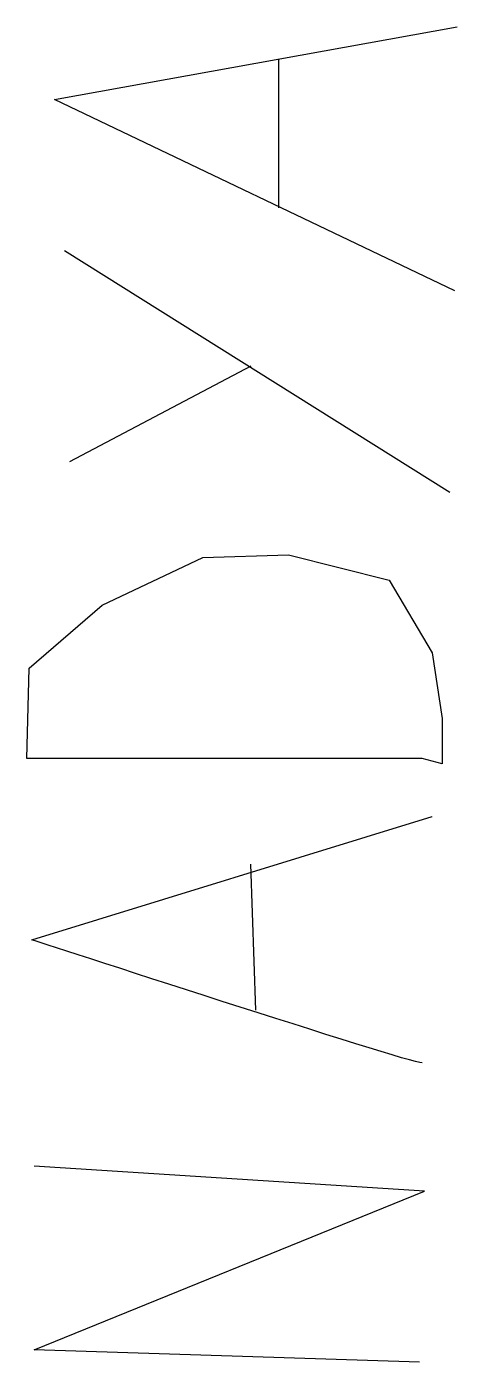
# Model space of a CAD drawing. Extents: x 20 to 117, y 11 to 314.
import ezdxf

# ---------------------------------------------------------------- set-up
doc = ezdxf.new("R2010")
doc.units = 0
doc.layers.add('Layer_1', color=7, linetype='CONTINUOUS')

msp = doc.modelspace()

# ---------------------------------------------------------------- linework, layer by layer
at = {"layer": 'Layer_1', "color": 7}
for points in [[(116.885872, 253.727875), (26.22805, 297.061175), (117.456049, 313.596248), (117.456049, 313.596248)], [(76.973625, 306.183974), (76.973625, 272.54365)], [(28.508748, 262.850674), (115.745522, 208.113875)], [(70.701699, 236.622626), (29.649098, 214.955974)], [(21.096475, 106.62273), (111.754299, 134.561291), (111.754299, 134.561291)], [(71.842049, 90.657814), (70.701699, 123.727965)], [(108.903423, 10.833328), (21.66665, 13.684224), (110.043773, 49.605234), (21.66665, 55.306969)]]:
    msp.add_lwpolyline(points, dxfattribs=at)
msp.add_lwpolyline([(109.473599, 147.675325), (19.956125, 147.675325), (20.5263, 168.201627), (37.061374, 182.456), (59.868373, 193.289325), (79.254325, 193.859502), (102.061323, 188.157749), (111.754299, 171.622677), (114.034999, 156.798125), (114.034999, 146.534975), (109.473599, 147.675325)], close=True, dxfattribs=at)
msp.add_open_spline([(109.473599, 78.684142), (106.622723, 78.684142), (21.096475, 106.62273), (21.096475, 106.62273)], degree=3, dxfattribs=at)

doc.saveas('drawing.dxf')
